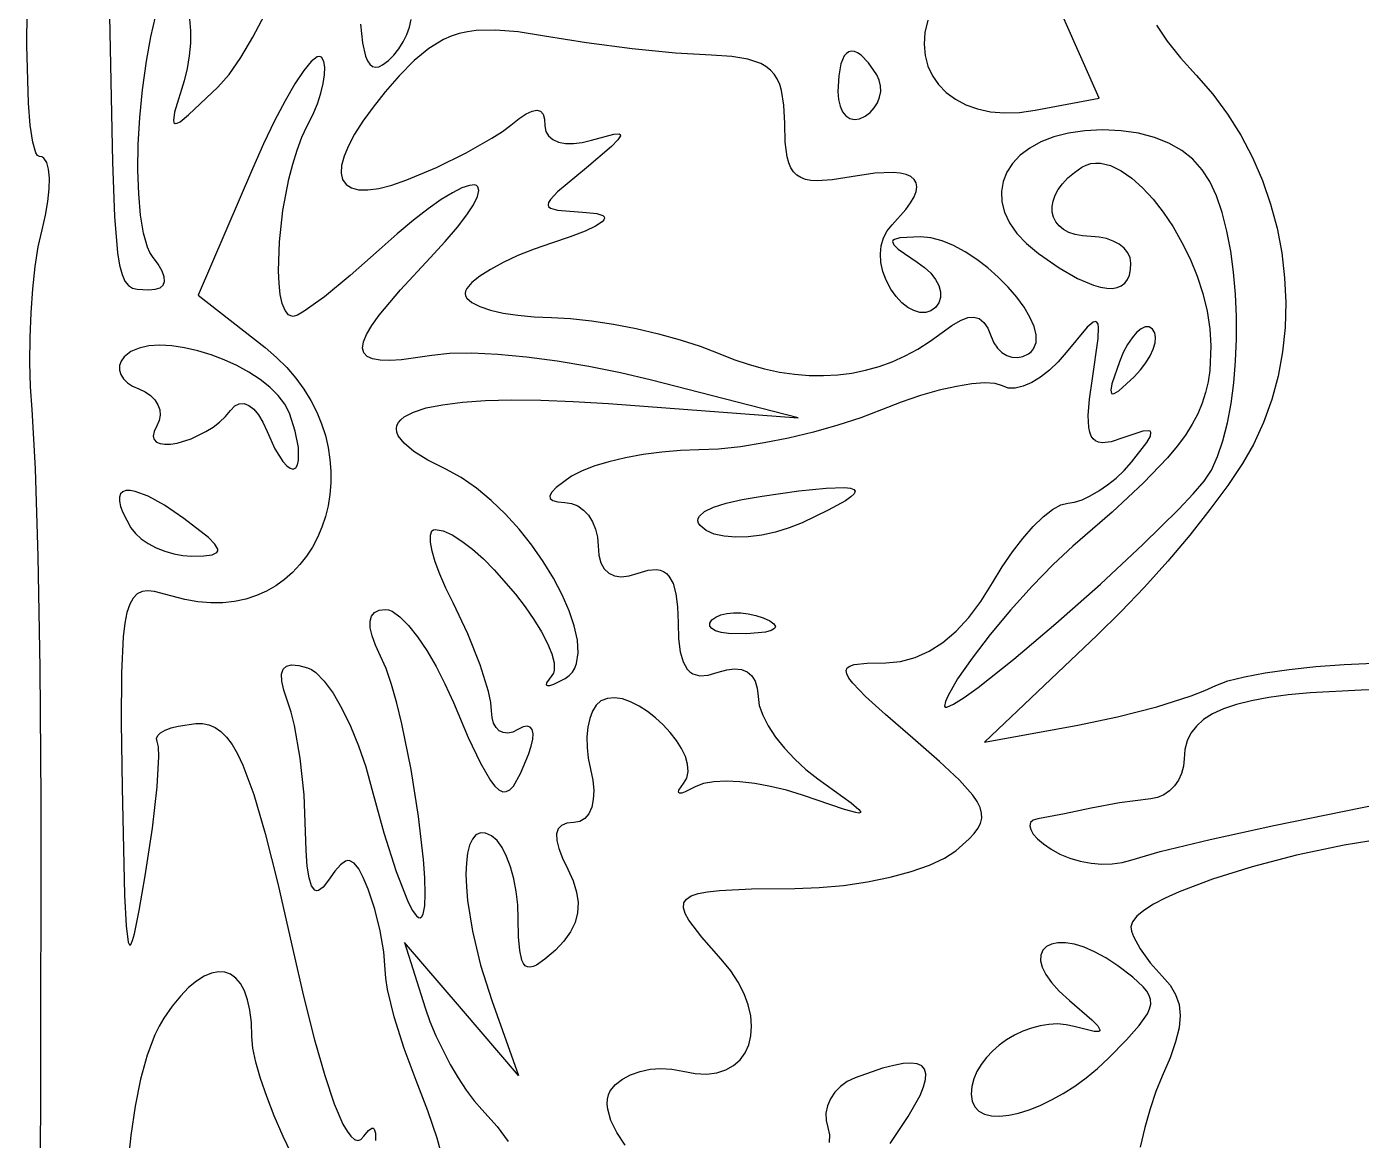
# Model space of a CAD drawing. Header units: millimetres. Extents: x 0.03 to 7.19, y 1.13 to 4.15.
# Drawn here: x 4.585 to 5.141, y 2.261 to 2.725 of the extents above; entities that cross this region are included whole.
import ezdxf

# ---------------------------------------------------------------- set-up
doc = ezdxf.new("R2010")
doc.units = ezdxf.units.MM

msp = doc.modelspace()

# ---------------------------------------------------------------- linework, layer by layer
at = {"flags": 128}
for points in [[(4.589464, 2.135974), (4.590631, 2.275698), (4.590714, 2.403174), (4.590298, 2.457972), (4.58955, 2.50449), (4.58845, 2.54099), (4.586976, 2.565733), (4.586328, 2.575284), (4.586047, 2.585401), (4.586117, 2.595774), (4.58652, 2.606097), (4.587239, 2.616062), (4.588256, 2.625362), (4.589554, 2.633688), (4.591115, 2.640733), (4.592576, 2.646871), (4.593576, 2.652597), (4.594119, 2.657786), (4.594209, 2.662313), (4.59385, 2.666051), (4.593045, 2.668877), (4.591799, 2.670665), (4.591011, 2.67113), (4.590115, 2.671288), (4.58928, 2.671685), (4.588518, 2.672847), (4.58721, 2.677304), (4.586183, 2.684332), (4.58543, 2.693601), (4.584711, 2.717552), (4.584988, 2.74653)], [(4.960575, 2.728197), (4.959402, 2.723072), (4.959049, 2.718143), (4.959481, 2.713454), (4.960659, 2.709052), (4.962547, 2.70498), (4.965108, 2.701283), (4.968306, 2.698006), (4.972102, 2.695195), (4.976461, 2.692892), (4.981344, 2.691145), (4.986716, 2.689996), (4.99254, 2.689492), (4.998778, 2.689676), (5.005393, 2.690594), (5.032004, 2.695677), (5.009629, 2.746233)], [(4.61899, 2.74351), (4.620447, 2.668977), (4.621343, 2.646239), (4.62262, 2.631116), (4.623465, 2.625926), (4.624481, 2.622057), (4.625692, 2.619316), (4.627125, 2.617508), (4.628804, 2.61644), (4.630755, 2.615918), (4.635574, 2.615733), (4.638346, 2.615947), (4.640381, 2.61659), (4.641681, 2.617666), (4.642244, 2.619177), (4.642071, 2.621125), (4.641163, 2.623514), (4.639521, 2.626345), (4.637143, 2.629622)], [(4.637143, 2.629622), (4.63606, 2.631333), (4.635078, 2.633554), (4.633425, 2.639388), (4.6322, 2.646852), (4.631419, 2.655672), (4.631098, 2.665576), (4.631254, 2.676291), (4.631903, 2.687546), (4.63306, 2.699066), (4.634719, 2.711084), (4.636521, 2.721292), (4.638442, 2.729619)], [(4.652595, 2.728761), (4.653008, 2.723785), (4.652994, 2.718557), (4.652549, 2.713233), (4.651665, 2.707967), (4.650337, 2.702913), (4.646428, 2.689746), (4.645942, 2.686361), (4.646135, 2.685454), (4.646645, 2.685068), (4.647492, 2.685197), (4.648695, 2.685838), (4.65225, 2.688642), (4.664504, 2.700233), (4.669159, 2.70554), (4.674065, 2.712574), (4.679077, 2.72103), (4.684046, 2.730608)], [(4.723983, 2.726573), (4.724742, 2.718705), (4.726025, 2.713118), (4.726866, 2.711162), (4.72784, 2.709757), (4.72895, 2.708894), (4.730196, 2.708568), (4.73158, 2.708771), (4.733101, 2.709497), (4.735557, 2.71131), (4.737847, 2.713574), (4.739923, 2.716198), (4.741733, 2.719092), (4.743229, 2.722165), (4.744359, 2.725327), (4.745074, 2.728486)], [(4.966574, 2.597885), (4.970652, 2.600859), (4.974185, 2.602932), (4.977226, 2.6041), (4.979831, 2.604359), (4.982052, 2.603705), (4.983945, 2.602133), (4.985563, 2.599639), (4.986962, 2.596219), (4.988128, 2.593551), (4.989645, 2.591328), (4.99145, 2.58958), (4.993478, 2.588335), (4.995666, 2.587624), (4.997949, 2.587475), (5.000263, 2.587918), (5.002546, 2.588983), (5.003768, 2.589919), (5.0047, 2.591023), (5.005742, 2.593684), (5.005769, 2.596862), (5.004877, 2.600452), (5.003161, 2.604351), (5.000719, 2.608453), (4.997646, 2.612656), (4.994039, 2.616854), (4.989993, 2.620944), (4.985606, 2.624821), (4.980973, 2.628382), (4.97619, 2.631522), (4.971355, 2.634136), (4.966562, 2.636122), (4.961908, 2.637374), (4.95749, 2.637788), (4.948863, 2.637331), (4.946643, 2.636738), (4.946052, 2.636319), (4.945806, 2.635807), (4.946343, 2.634467), (4.948244, 2.632646), (4.956101, 2.627274), (4.959212, 2.625024), (4.961773, 2.622584), (4.963753, 2.620033), (4.96512, 2.617448), (4.965844, 2.614908), (4.965892, 2.612489), (4.965234, 2.610271), (4.963837, 2.60833), (4.961902, 2.606927), (4.9597, 2.606262), (4.957307, 2.6063), (4.954801, 2.607012), (4.952257, 2.608365), (4.949753, 2.610328), (4.947366, 2.612868), (4.945171, 2.615955), (4.943186, 2.619674), (4.941794, 2.623406), (4.940992, 2.627095), (4.940778, 2.630682), (4.941153, 2.63411), (4.942112, 2.63732), (4.943656, 2.640255), (4.945782, 2.642858), (4.951449, 2.649161), (4.953428, 2.651927), (4.95484, 2.654431), (4.95569, 2.656669), (4.955979, 2.65864), (4.95571, 2.660339), (4.954886, 2.661764), (4.95351, 2.662911), (4.951585, 2.663777), (4.949114, 2.664359), (4.946098, 2.664655), (4.938448, 2.66437), (4.928657, 2.662899), (4.920692, 2.661599), (4.914367, 2.661179), (4.911764, 2.661343), (4.909504, 2.661781), (4.907565, 2.662509), (4.905924, 2.663545), (4.90456, 2.664908), (4.90345, 2.666614), (4.902572, 2.668682), (4.901903, 2.67113), (4.901105, 2.677233), (4.900879, 2.685066), (4.900585, 2.692668), (4.899597, 2.698821), (4.898794, 2.7014), (4.897759, 2.703672), (4.896472, 2.705654), (4.894914, 2.707366), (4.893065, 2.708826), (4.890905, 2.710051), (4.885574, 2.711873), (4.878766, 2.712977), (4.870324, 2.71351), (4.855372, 2.714443), (4.837249, 2.716273), (4.818243, 2.718735), (4.800643, 2.721566), (4.789724, 2.723277), (4.780346, 2.724067), (4.772217, 2.723856), (4.76853, 2.72335), (4.765046, 2.722564), (4.761729, 2.721489), (4.758542, 2.720113), (4.752413, 2.716423), (4.746368, 2.711416), (4.740115, 2.70501), (4.734233, 2.698263), (4.72917, 2.691944), (4.724924, 2.686076), (4.721492, 2.680682), (4.718874, 2.675787), (4.717068, 2.671413), (4.716071, 2.667584), (4.715883, 2.664323), (4.7165, 2.661654), (4.717923, 2.6596), (4.720148, 2.658185), (4.723174, 2.657432), (4.726999, 2.657365), (4.731622, 2.658007), (4.737041, 2.659381), (4.743254, 2.66151), (4.755684, 2.666739), (4.768002, 2.672799), (4.778787, 2.678936), (4.78316, 2.681799), (4.786615, 2.684399), (4.790135, 2.687148), (4.793115, 2.689102), (4.795578, 2.69026), (4.797544, 2.690623), (4.799036, 2.69019), (4.800074, 2.68896), (4.800682, 2.686933), (4.800879, 2.684108), (4.801276, 2.681797), (4.802413, 2.679883), (4.804212, 2.678389), (4.806591, 2.67734), (4.809472, 2.676762), (4.812774, 2.676678), (4.816418, 2.677114), (4.820324, 2.678094), (4.829583, 2.680618), (4.831801, 2.680722), (4.8323, 2.680451), (4.832391, 2.679953), (4.83134, 2.678236), (4.828634, 2.675494), (4.818199, 2.666635), (4.806183, 2.656535), (4.803179, 2.653371), (4.802428, 2.652168), (4.802178, 2.651182), (4.802428, 2.650387), (4.803179, 2.649756), (4.806183, 2.64888), (4.818199, 2.647927), (4.822476, 2.647477), (4.824983, 2.646676), (4.825578, 2.646148), (4.825735, 2.645537), (4.825457, 2.644845), (4.824745, 2.644073), (4.822029, 2.642296), (4.817599, 2.64022), (4.81147, 2.637857), (4.803657, 2.635219), (4.796403, 2.632697), (4.789636, 2.629969), (4.783503, 2.627123), (4.778153, 2.624243), (4.773735, 2.621417), (4.770395, 2.61873), (4.768283, 2.61627), (4.767733, 2.615151), (4.767546, 2.614122), (4.767733, 2.613152), (4.768283, 2.612204), (4.770395, 2.610395), (4.773735, 2.608736), (4.778153, 2.607267), (4.783503, 2.606031), (4.789636, 2.605067), (4.796403, 2.604417), (4.803657, 2.604122), (4.811591, 2.603728), (4.820308, 2.602796), (4.829524, 2.601387), (4.838952, 2.599561), (4.848309, 2.597379), (4.857309, 2.594901), (4.865668, 2.592188), (4.873101, 2.589302), (4.879622, 2.5867), (4.886073, 2.584518), (4.892449, 2.582756), (4.898745, 2.581413), (4.904959, 2.580489), (4.911085, 2.579984), (4.917119, 2.579898), (4.923056, 2.580229), (4.928893, 2.580978), (4.934625, 2.582145), (4.940248, 2.583728), (4.945758, 2.585728), (4.951149, 2.588144), (4.956419, 2.590976), (4.961561, 2.594223), (4.966574, 2.597885)], [(5.055957, 2.726122), (5.060449, 2.71946), (5.065975, 2.712469), (5.072546, 2.705191), (5.079426, 2.697371), (5.085634, 2.689012), (5.09116, 2.680177), (5.095993, 2.67093), (5.100123, 2.661336), (5.103542, 2.651458), (5.106239, 2.64136), (5.108204, 2.631106), (5.109427, 2.62076), (5.109899, 2.610386), (5.109609, 2.600048), (5.108548, 2.58981), (5.106705, 2.579736), (5.104072, 2.569889), (5.100638, 2.560335), (5.096393, 2.551135), (5.091806, 2.543219), (5.085671, 2.534073), (5.078254, 2.524024), (5.069822, 2.513398), (5.060642, 2.502521), (5.050981, 2.491719), (5.041105, 2.48132), (5.031282, 2.471649), (4.984212, 2.427052), (5.023101, 2.434066), (5.039677, 2.437544), (5.056061, 2.441825), (5.070365, 2.446369), (5.076146, 2.448571), (5.080699, 2.450635), (5.085669, 2.452553), (5.092649, 2.454341), (5.101318, 2.455962), (5.111355, 2.457375), (5.12244, 2.458542), (5.134253, 2.459424), (5.146474, 2.459982)], [(4.758279, 2.253122), (4.755883, 2.261903), (4.752033, 2.273241), (4.747115, 2.285899), (4.742105, 2.299232), (4.738002, 2.312408), (4.73523, 2.323909), (4.734476, 2.328558), (4.734212, 2.332219), (4.733652, 2.339514), (4.732126, 2.348271), (4.729865, 2.357387), (4.727101, 2.36576), (4.725073, 2.370638), (4.723187, 2.37422), (4.721369, 2.376523), (4.719541, 2.377564), (4.718599, 2.377617), (4.717627, 2.37736), (4.715553, 2.375926), (4.713241, 2.373281), (4.710615, 2.369441), (4.708406, 2.366509), (4.706487, 2.365142), (4.705636, 2.365045), (4.704858, 2.36534), (4.703518, 2.367102), (4.702467, 2.370431), (4.701705, 2.375326), (4.701231, 2.381787), (4.701046, 2.389816), (4.700399, 2.404993), (4.69877, 2.420292), (4.696403, 2.433929), (4.69502, 2.439568), (4.693546, 2.444122), (4.691978, 2.448713), (4.691135, 2.452457), (4.691027, 2.455371), (4.691666, 2.457472), (4.69306, 2.458778), (4.69522, 2.459305), (4.698156, 2.459071), (4.701879, 2.458094), (4.703532, 2.457335), (4.705253, 2.456134), (4.708842, 2.452509), (4.712536, 2.447426), (4.716225, 2.441092), (4.719798, 2.433716), (4.723147, 2.425506), (4.726159, 2.416669), (4.728726, 2.407413), (4.733654, 2.389148), (4.738785, 2.373092), (4.743515, 2.360982), (4.745541, 2.356948), (4.74724, 2.354552), (4.748139, 2.353889), (4.748904, 2.353812), (4.749541, 2.354287), (4.750055, 2.355283), (4.750728, 2.358707), (4.75096, 2.363824), (4.750786, 2.370375), (4.750242, 2.378101), (4.748186, 2.39604), (4.745079, 2.415568), (4.741207, 2.434613), (4.739073, 2.443305), (4.736855, 2.451099), (4.734589, 2.457736), (4.73231, 2.462955), (4.730197, 2.467443), (4.728764, 2.47136), (4.72801, 2.474698), (4.727933, 2.477448), (4.728533, 2.479601), (4.729808, 2.48115), (4.731757, 2.482086), (4.734379, 2.482399), (4.735693, 2.482198), (4.737136, 2.481606), (4.740349, 2.479331), (4.743902, 2.475734), (4.747679, 2.470976), (4.751564, 2.465215), (4.75544, 2.45861), (4.75919, 2.451322), (4.762699, 2.44351), (4.768901, 2.429028), (4.773969, 2.41824), (4.778143, 2.410983), (4.77997, 2.408626), (4.781664, 2.40709), (4.783254, 2.406354), (4.78477, 2.406397), (4.786243, 2.407198), (4.787702, 2.408737), (4.7907, 2.413946), (4.794004, 2.421858), (4.795163, 2.425306), (4.795807, 2.428211), (4.795949, 2.430538), (4.795603, 2.432253), (4.794784, 2.433323), (4.793506, 2.433713), (4.791783, 2.433389), (4.789629, 2.432316), (4.787421, 2.431249), (4.785359, 2.430828), (4.783488, 2.431021), (4.781853, 2.431797), (4.7805, 2.433123), (4.779475, 2.434966), (4.778822, 2.437296), (4.778587, 2.44008), (4.778247, 2.443625), (4.7773, 2.448138), (4.773851, 2.459326), (4.768767, 2.472166), (4.762574, 2.485177), (4.759546, 2.491315), (4.757057, 2.497041), (4.755138, 2.50223), (4.753818, 2.506757), (4.75313, 2.510496), (4.753103, 2.513322), (4.753768, 2.515109), (4.75437, 2.515574), (4.755157, 2.515733), (4.758419, 2.515151), (4.762162, 2.513497), (4.766278, 2.510908), (4.770656, 2.507523), (4.775188, 2.503477), (4.779762, 2.49891), (4.788601, 2.48876), (4.792647, 2.483453), (4.796298, 2.478173), (4.799443, 2.473059), (4.801973, 2.468248), (4.803779, 2.463878), (4.804751, 2.460087), (4.804779, 2.457011), (4.804405, 2.455784), (4.803754, 2.454788), (4.801588, 2.451821), (4.801456, 2.450993), (4.801926, 2.450609), (4.802977, 2.450674), (4.804584, 2.451192), (4.809379, 2.453608), (4.810999, 2.454772), (4.812315, 2.45621), (4.813338, 2.457904), (4.814077, 2.459837), (4.814743, 2.46435), (4.814392, 2.469612), (4.813103, 2.475484), (4.810955, 2.481828), (4.808026, 2.488506), (4.804396, 2.49538), (4.800144, 2.502313), (4.795347, 2.509165), (4.790086, 2.5158), (4.784438, 2.522078), (4.778482, 2.527863), (4.772298, 2.533015), (4.765965, 2.537397), (4.75956, 2.540872), (4.752005, 2.544689), (4.746201, 2.548297), (4.742109, 2.551681), (4.739692, 2.554825), (4.7391, 2.556302), (4.738911, 2.557713), (4.739123, 2.559057), (4.739729, 2.560331), (4.740725, 2.561534), (4.742106, 2.562664), (4.746006, 2.564694), (4.751389, 2.566409), (4.758218, 2.56779), (4.766455, 2.568825), (4.776062, 2.569497), (4.786999, 2.56979), (4.799231, 2.56969), (4.812717, 2.56918), (4.827421, 2.568247), (4.906435, 2.562302), (4.845324, 2.578038), (4.832424, 2.581088), (4.819184, 2.583719), (4.80598, 2.58589), (4.793188, 2.587557), (4.781184, 2.58868), (4.770343, 2.589216), (4.761042, 2.589122), (4.753657, 2.588358), (4.741094, 2.586549), (4.736153, 2.586226), (4.732103, 2.586323), (4.728945, 2.586864), (4.726679, 2.587873), (4.725303, 2.589375), (4.724818, 2.591392), (4.725224, 2.59395), (4.726519, 2.597073), (4.728703, 2.600784), (4.731776, 2.605108), (4.740587, 2.615689), (4.752949, 2.62901), (4.759261, 2.635831), (4.764347, 2.641804), (4.768252, 2.646921), (4.77102, 2.651177), (4.772696, 2.654563), (4.773325, 2.657072), (4.77295, 2.658699), (4.772401, 2.659178), (4.771617, 2.659434), (4.76937, 2.659272), (4.766254, 2.658204), (4.762312, 2.656225), (4.757591, 2.653327), (4.752134, 2.649502), (4.745986, 2.644744), (4.739192, 2.639046), (4.731796, 2.632399), (4.719691, 2.621614), (4.70887, 2.612781), (4.700516, 2.606813), (4.697633, 2.605188), (4.69581, 2.604622), (4.694852, 2.604784), (4.69398, 2.605259), (4.692491, 2.607084), (4.691331, 2.609967), (4.690491, 2.613775), (4.689961, 2.618379), (4.689731, 2.623647), (4.690133, 2.635653), (4.691616, 2.648746), (4.694103, 2.661879), (4.695697, 2.668134), (4.697513, 2.674006), (4.69954, 2.679365), (4.701768, 2.68408), (4.704056, 2.688715), (4.705947, 2.693283), (4.707417, 2.697666), (4.708442, 2.701747), (4.708998, 2.705408), (4.709061, 2.708533), (4.708608, 2.711004), (4.707615, 2.712705), (4.706868, 2.713059), (4.705912, 2.712868), (4.703431, 2.710941), (4.700293, 2.707116), (4.696613, 2.701583), (4.692512, 2.694534), (4.688105, 2.686158), (4.683513, 2.676647), (4.678851, 2.666191), (4.656268, 2.613497), (4.684129, 2.591594), (4.688898, 2.587538), (4.693184, 2.58328), (4.696995, 2.578844), (4.700342, 2.574257), (4.703234, 2.569543), (4.705681, 2.564729), (4.707693, 2.559839), (4.70928, 2.5549), (4.71045, 2.549937), (4.711214, 2.544976), (4.711582, 2.540043), (4.711563, 2.535162), (4.711167, 2.53036), (4.710404, 2.525662), (4.709282, 2.521094), (4.707813, 2.516681), (4.706006, 2.512448), (4.70387, 2.508423), (4.701415, 2.504629), (4.69865, 2.501094), (4.695587, 2.497841), (4.692233, 2.494897), (4.6886, 2.492288), (4.684696, 2.490039), (4.680531, 2.488176), (4.676115, 2.486723), (4.671458, 2.485708), (4.666569, 2.485155), (4.661459, 2.48509), (4.656136, 2.485539), (4.650611, 2.486527), (4.644893, 2.48808), (4.638089, 2.489856), (4.635301, 2.490105), (4.632891, 2.4898), (4.630833, 2.488845), (4.629103, 2.487146), (4.627677, 2.484606), (4.62653, 2.48113), (4.625639, 2.476623), (4.624978, 2.470987), (4.62425, 2.455953), (4.624153, 2.435262), (4.62449, 2.408149), (4.625484, 2.363183), (4.62614, 2.350385), (4.627009, 2.343646), (4.627548, 2.342455), (4.627848, 2.342387), (4.628169, 2.342666), (4.628883, 2.344242), (4.629699, 2.347145), (4.631678, 2.356786), (4.634185, 2.371288), (4.637153, 2.391177), (4.639074, 2.40837), (4.639786, 2.421028), (4.639639, 2.425083), (4.639129, 2.427316), (4.638847, 2.428558), (4.639351, 2.429773), (4.640577, 2.430931), (4.642457, 2.432002), (4.644927, 2.432955), (4.64792, 2.433759), (4.655212, 2.434802), (4.658062, 2.434789), (4.660751, 2.43427), (4.663305, 2.433189), (4.665748, 2.431488), (4.668104, 2.429113), (4.670398, 2.426007), (4.672653, 2.422113), (4.674895, 2.417375), (4.679434, 2.405143), (4.684211, 2.388861), (4.689419, 2.368078), (4.695254, 2.342344), (4.700123, 2.321059), (4.704715, 2.302905), (4.70901, 2.287934), (4.71299, 2.276198), (4.716634, 2.267748), (4.718324, 2.264772), (4.719922, 2.262637), (4.721426, 2.261349), (4.722834, 2.260915), (4.724144, 2.261342), (4.725351, 2.262635), (4.727244, 2.265061), (4.728678, 2.266057), (4.729221, 2.266034), (4.729648, 2.265671), (4.73015, 2.263948), (4.730178, 2.260936)], [(4.939282, 2.705385), (4.935855, 2.710312), (4.93274, 2.713544), (4.931313, 2.71453), (4.929981, 2.7151), (4.92875, 2.715255), (4.927624, 2.714998), (4.92661, 2.714332), (4.925712, 2.71326), (4.924292, 2.709903), (4.923406, 2.704948), (4.923101, 2.698413), (4.923331, 2.695076), (4.923991, 2.692238), (4.925033, 2.689942), (4.926414, 2.688229), (4.928086, 2.687143), (4.930004, 2.686726), (4.932121, 2.687019), (4.934393, 2.688066), (4.93653, 2.689677), (4.938272, 2.691589), (4.939598, 2.693729), (4.940488, 2.696028), (4.940922, 2.698414), (4.940879, 2.700816), (4.940339, 2.703164), (4.939282, 2.705385)], [(5.075879, 2.535955), (5.078852, 2.540498), (5.081461, 2.546146), (5.083703, 2.552755), (5.085576, 2.560183), (5.087078, 2.568284), (5.088204, 2.576918), (5.088953, 2.585938), (5.089322, 2.595203), (5.089308, 2.604569), (5.088908, 2.613892), (5.088119, 2.623029), (5.08694, 2.631836), (5.085366, 2.64017), (5.083396, 2.647887), (5.081026, 2.654845), (5.078254, 2.660899), (5.07508, 2.665819), (5.07115, 2.67013), (5.066496, 2.673818), (5.06115, 2.676868), (5.055142, 2.679266), (5.048504, 2.680997), (5.041267, 2.682046), (5.033462, 2.682399), (5.026072, 2.682059), (5.01931, 2.681075), (5.013206, 2.679503), (5.007787, 2.677398), (5.003084, 2.674815), (4.999124, 2.671811), (4.995937, 2.668441), (4.993551, 2.66476), (4.991995, 2.660824), (4.991297, 2.656689), (4.991487, 2.652409), (4.992593, 2.64804), (4.994644, 2.643638), (4.997669, 2.639258), (5.001696, 2.634957), (5.006754, 2.630788), (5.015418, 2.624865), (5.023076, 2.620484), (5.029682, 2.617651), (5.032576, 2.616815), (5.03519, 2.616368), (5.037518, 2.61631), (5.039554, 2.616642), (5.041293, 2.617363), (5.042729, 2.618476), (5.043855, 2.619979), (5.044667, 2.621875), (5.045159, 2.624163), (5.045324, 2.626844), (5.044983, 2.629076), (5.044008, 2.631158), (5.042467, 2.633045), (5.040428, 2.634691), (5.037959, 2.636051), (5.035128, 2.637078), (5.032005, 2.637728), (5.028657, 2.637955), (5.025154, 2.638155), (5.022067, 2.638732), (5.019398, 2.639652), (5.017153, 2.640879), (5.015336, 2.642378), (5.013952, 2.644115), (5.013004, 2.646053), (5.012499, 2.64816), (5.01244, 2.650399), (5.012831, 2.652735), (5.013677, 2.655134), (5.014983, 2.65756), (5.016753, 2.65998), (5.018992, 2.662357), (5.021704, 2.664656), (5.024893, 2.666844), (5.026699, 2.667758), (5.028591, 2.668333), (5.030559, 2.668582), (5.032594, 2.668518), (5.036828, 2.6675), (5.041215, 2.665386), (5.045683, 2.662278), (5.050156, 2.65828), (5.054559, 2.653497), (5.058817, 2.648033), (5.062854, 2.641991), (5.066597, 2.635477), (5.069969, 2.628593), (5.072897, 2.621443), (5.075304, 2.614133), (5.077117, 2.606765), (5.078259, 2.599444), (5.078657, 2.592274), (5.078166, 2.582074), (5.077487, 2.577362), (5.076461, 2.572823), (5.075043, 2.568394), (5.073191, 2.564012), (5.07086, 2.559612), (5.068006, 2.555132), (5.064586, 2.550508), (5.060556, 2.545675), (5.050491, 2.535134), (5.037461, 2.522998), (5.021115, 2.50876), (5.012908, 2.501189), (5.004067, 2.492074), (4.995126, 2.482078), (4.986617, 2.471865), (4.979072, 2.462096), (4.973023, 2.453436), (4.969004, 2.446548), (4.967921, 2.443975), (4.967546, 2.442094), (4.967798, 2.441601), (4.968538, 2.441576), (4.971361, 2.44283), (4.975789, 2.445657), (4.981594, 2.449861), (4.996425, 2.461611), (5.014035, 2.476503), (5.032605, 2.492961), (5.050315, 2.509406), (5.065346, 2.524263), (5.071289, 2.530603), (5.075879, 2.535955)], [(4.834305, 2.258885), (4.83088, 2.264222), (4.828421, 2.269275), (4.827057, 2.273926), (4.826826, 2.276063), (4.826916, 2.278054), (4.827346, 2.279884), (4.828129, 2.281538), (4.830296, 2.284217), (4.833172, 2.286493), (4.836633, 2.288332), (4.840554, 2.2897), (4.844813, 2.290563), (4.849283, 2.290888), (4.853842, 2.290641), (4.858365, 2.289788), (4.863579, 2.288782), (4.868326, 2.288574), (4.872586, 2.289105), (4.876339, 2.290316), (4.879565, 2.292149), (4.882243, 2.294544), (4.884353, 2.297442), (4.885876, 2.300785), (4.886789, 2.304513), (4.887075, 2.308569), (4.886711, 2.312892), (4.885678, 2.317425), (4.883955, 2.322108), (4.881523, 2.326882), (4.878361, 2.331689), (4.874449, 2.336469), (4.86628, 2.345733), (4.860919, 2.352807), (4.859388, 2.355616), (4.858675, 2.35799), (4.858819, 2.359965), (4.859858, 2.36158), (4.861832, 2.362871), (4.864778, 2.363876), (4.868737, 2.364632), (4.873745, 2.365176), (4.887069, 2.365779), (4.90506, 2.365983), (4.915197, 2.36635), (4.925392, 2.367305), (4.93537, 2.368784), (4.944855, 2.37072), (4.95357, 2.373051), (4.961239, 2.375711), (4.967587, 2.378636), (4.972337, 2.38176), (4.977875, 2.38669), (4.979938, 2.388919), (4.981505, 2.391058), (4.982555, 2.393161), (4.983068, 2.39528), (4.983025, 2.397465), (4.982405, 2.399769), (4.981189, 2.402244), (4.979356, 2.404941), (4.973761, 2.411212), (4.965461, 2.418994), (4.954296, 2.428705), (4.942917, 2.438529), (4.934603, 2.446065), (4.929246, 2.451617), (4.927644, 2.453742), (4.92674, 2.455484), (4.926522, 2.456881), (4.926976, 2.45797), (4.928089, 2.458789), (4.929847, 2.459375), (4.935244, 2.460001), (4.94306, 2.460149), (4.949254, 2.460691), (4.955305, 2.462294), (4.961192, 2.464947), (4.966896, 2.468634), (4.972399, 2.473341), (4.977681, 2.479054), (4.982722, 2.485758), (4.987504, 2.493441), (4.99156, 2.500123), (4.995839, 2.50636), (5.000213, 2.512015), (5.004551, 2.516951), (5.008724, 2.521032), (5.012604, 2.524121), (5.01606, 2.52608), (5.018962, 2.526774), (5.021765, 2.527134), (5.024934, 2.528137), (5.02836, 2.529714), (5.031935, 2.531793), (5.035548, 2.534308), (5.039091, 2.537186), (5.042456, 2.540361), (5.045532, 2.54376), (5.051967, 2.552087), (5.053402, 2.554654), (5.053619, 2.556236), (5.053264, 2.556676), (5.052598, 2.556892), (5.050317, 2.556682), (5.041893, 2.553899), (5.037101, 2.552355), (5.03335, 2.551897), (5.031846, 2.552113), (5.03058, 2.552645), (5.029543, 2.553508), (5.028728, 2.554717), (5.028128, 2.556287), (5.027734, 2.558234), (5.027536, 2.563315), (5.028072, 2.570081), (5.029282, 2.578649), (5.031642, 2.595385), (5.031801, 2.600003), (5.031581, 2.601419), (5.031145, 2.602255), (5.030479, 2.602526), (5.029572, 2.602242), (5.026983, 2.600065), (5.018351, 2.589622), (5.014918, 2.585627), (5.011294, 2.582159), (5.00759, 2.579277), (5.003914, 2.577036), (5.000376, 2.575496), (4.997086, 2.574713), (4.994152, 2.574745), (4.991685, 2.575649), (4.988729, 2.576639), (4.984405, 2.576907), (4.97892, 2.576494), (4.97248, 2.575441), (4.965291, 2.573789), (4.95756, 2.571579), (4.949493, 2.568852), (4.941296, 2.565649), (4.932576, 2.562313), (4.923002, 2.559194), (4.912885, 2.556361), (4.902539, 2.553884), (4.892276, 2.55183), (4.882409, 2.550268), (4.873251, 2.549269), (4.865115, 2.548899), (4.85745, 2.548644), (4.849643, 2.54798), (4.84191, 2.546954), (4.834469, 2.545609), (4.82754, 2.543992), (4.821338, 2.542147), (4.816082, 2.54012), (4.81199, 2.537955), (4.805566, 2.533231), (4.803786, 2.531366), (4.802961, 2.529832), (4.803091, 2.528629), (4.804176, 2.527758), (4.806216, 2.527218), (4.809212, 2.52701), (4.812002, 2.526611), (4.814605, 2.525533), (4.816964, 2.523853), (4.819021, 2.521642), (4.820721, 2.518976), (4.822005, 2.515928), (4.822818, 2.512573), (4.823101, 2.508983), (4.823385, 2.505079), (4.824221, 2.501854), (4.825592, 2.499323), (4.827476, 2.497498), (4.829856, 2.496393), (4.832711, 2.49602), (4.836021, 2.496393), (4.839768, 2.497524), (4.843929, 2.498759), (4.847435, 2.49898), (4.848951, 2.498699), (4.850315, 2.498149), (4.85153, 2.497326), (4.852601, 2.496226), (4.854325, 2.493172), (4.855518, 2.48895), (4.856211, 2.48352), (4.856435, 2.476844), (4.856658, 2.470163), (4.857349, 2.464732), (4.85854, 2.460509), (4.860263, 2.457457), (4.861333, 2.456357), (4.862548, 2.455535), (4.865429, 2.454705), (4.868936, 2.454928), (4.873101, 2.456163), (4.876744, 2.457263), (4.880006, 2.45765), (4.882855, 2.457341), (4.885258, 2.456358), (4.887183, 2.454718), (4.888597, 2.452441), (4.88947, 2.449546), (4.889768, 2.446052), (4.890278, 2.442375), (4.891741, 2.43824), (4.894053, 2.433789), (4.897112, 2.429161), (4.900815, 2.4245), (4.905061, 2.419945), (4.909746, 2.415637), (4.914768, 2.411719), (4.928561, 2.401688), (4.931786, 2.398948), (4.932449, 2.398113), (4.932466, 2.397622), (4.931828, 2.397464), (4.930527, 2.397631), (4.925897, 2.398898), (4.908268, 2.404899), (4.901683, 2.406955), (4.895027, 2.40858), (4.888483, 2.40976), (4.882233, 2.410481), (4.87646, 2.410727), (4.871346, 2.410483), (4.867073, 2.409736), (4.863824, 2.408469), (4.859409, 2.406277), (4.857931, 2.40582), (4.856966, 2.405781), (4.856537, 2.406157), (4.856663, 2.406941), (4.858671, 2.409719), (4.860107, 2.412055), (4.860657, 2.414775), (4.860408, 2.417791), (4.859447, 2.421017), (4.857862, 2.424365), (4.85574, 2.427747), (4.853168, 2.431076), (4.850235, 2.434264), (4.847027, 2.437224), (4.843632, 2.439868), (4.840137, 2.442109), (4.83663, 2.443859), (4.833198, 2.445032), (4.829928, 2.445538), (4.826909, 2.445292), (4.824226, 2.444205), (4.822306, 2.442493), (4.820742, 2.44002), (4.819555, 2.436901), (4.818761, 2.433253), (4.818379, 2.429195), (4.818426, 2.424842), (4.81892, 2.420311), (4.819879, 2.415719), (4.820832, 2.411116), (4.821217, 2.406887), (4.821057, 2.403107), (4.820376, 2.399849), (4.819195, 2.397186), (4.817539, 2.395193), (4.815431, 2.393943), (4.812893, 2.39351), (4.809994, 2.393218), (4.807839, 2.392334), (4.806424, 2.390848), (4.805749, 2.388752), (4.805811, 2.386035), (4.80661, 2.382688), (4.808142, 2.378702), (4.810407, 2.374066), (4.81267, 2.369165), (4.814111, 2.364515), (4.814727, 2.360087), (4.814511, 2.355854), (4.813459, 2.351786), (4.811567, 2.347855), (4.808829, 2.344032), (4.80524, 2.340288), (4.800867, 2.33648), (4.797373, 2.334077), (4.795928, 2.333427), (4.794668, 2.333157), (4.793583, 2.333277), (4.79266, 2.333797), (4.791889, 2.334727), (4.791258, 2.336076), (4.790369, 2.340071), (4.789903, 2.345862), (4.789768, 2.353524), (4.789541, 2.359199), (4.788891, 2.364765), (4.787864, 2.370081), (4.786504, 2.375005), (4.784858, 2.379396), (4.782971, 2.383112), (4.780889, 2.386012), (4.778657, 2.387955), (4.77614, 2.389082), (4.77396, 2.389189), (4.772115, 2.388339), (4.770607, 2.386596), (4.769435, 2.384024), (4.768599, 2.380686), (4.768099, 2.376646), (4.767935, 2.371969), (4.768107, 2.366717), (4.768614, 2.360955), (4.770637, 2.348154), (4.774004, 2.334077), (4.778712, 2.319233), (4.789879, 2.287955), (4.766115, 2.315733), (4.742365, 2.34351), (4.750865, 2.316247), (4.75288, 2.310462), (4.75536, 2.304466), (4.761327, 2.292533), (4.764619, 2.286945), (4.767986, 2.281842), (4.771332, 2.277398), (4.77456, 2.273788), (4.780997, 2.266761), (4.785562, 2.260472)], [(5.054282, 2.599358), (5.052879, 2.600199), (5.051269, 2.600198), (5.049511, 2.599411), (5.04766, 2.597894), (5.045775, 2.595703), (5.043911, 2.592895), (5.042126, 2.589525), (5.040476, 2.585649), (5.037363, 2.576466), (5.036903, 2.573851), (5.037212, 2.572517), (5.037664, 2.572322), (5.038319, 2.572436), (5.04025, 2.573579), (5.046699, 2.579427), (5.049346, 2.582309), (5.051569, 2.585242), (5.053337, 2.588147), (5.05462, 2.590939), (5.055387, 2.593539), (5.055607, 2.595863), (5.055249, 2.59783), (5.054282, 2.599358)], [(4.694351, 2.564233), (4.692436, 2.567974), (4.68967, 2.571592), (4.686169, 2.575051), (4.682045, 2.578309), (4.677412, 2.58133), (4.672384, 2.584073), (4.667074, 2.586501), (4.661596, 2.588575), (4.656064, 2.590255), (4.65059, 2.591504), (4.64529, 2.592282), (4.640275, 2.592551), (4.635661, 2.592272), (4.631559, 2.591406), (4.628085, 2.589915), (4.625351, 2.58776), (4.624069, 2.585969), (4.623422, 2.584102), (4.623387, 2.582213), (4.623938, 2.580358), (4.625051, 2.578591), (4.626699, 2.576967), (4.628859, 2.575543), (4.631504, 2.574372), (4.634173, 2.573159), (4.63641, 2.571615), (4.638184, 2.569804), (4.639462, 2.567788), (4.640215, 2.565632), (4.64041, 2.563399), (4.640017, 2.561152), (4.639004, 2.558955), (4.637845, 2.556614), (4.637483, 2.554721), (4.637837, 2.553258), (4.638822, 2.552208), (4.640356, 2.551553), (4.642356, 2.551275), (4.644739, 2.551358), (4.647423, 2.551783), (4.653356, 2.553591), (4.659494, 2.556558), (4.662432, 2.558433), (4.665172, 2.560546), (4.667631, 2.562878), (4.669726, 2.565413), (4.671467, 2.567254), (4.673361, 2.568194), (4.675356, 2.568262), (4.677398, 2.56749), (4.679435, 2.565907), (4.681412, 2.563546), (4.683277, 2.560436), (4.684976, 2.556608), (4.688249, 2.549341), (4.691598, 2.544061), (4.693178, 2.54232), (4.694629, 2.541262), (4.695902, 2.540948), (4.696949, 2.541441), (4.697698, 2.542709), (4.698119, 2.544615), (4.69802, 2.549972), (4.696736, 2.556761), (4.694351, 2.564233)], [(4.868171, 2.515344), (4.86562, 2.517397), (4.864947, 2.518406), (4.864673, 2.519401), (4.864793, 2.520381), (4.865306, 2.521344), (4.867499, 2.52321), (4.871229, 2.524987), (4.876474, 2.526662), (4.883212, 2.528221), (4.891421, 2.529649), (4.906767, 2.531819), (4.918234, 2.533035), (4.925869, 2.533267), (4.928264, 2.533003), (4.929719, 2.532483), (4.93024, 2.5317), (4.929833, 2.530652), (4.928503, 2.529334), (4.926257, 2.527743), (4.919039, 2.523725), (4.908226, 2.518566), (4.902706, 2.516358), (4.897003, 2.514639), (4.891282, 2.513422), (4.885709, 2.51272), (4.880447, 2.512549), (4.87566, 2.512919), (4.871513, 2.513847), (4.868171, 2.515344)], [(4.65024, 2.520372), (4.642127, 2.525874), (4.63532, 2.529625), (4.629931, 2.531644), (4.627804, 2.53201), (4.626074, 2.531951), (4.624754, 2.53147), (4.623859, 2.530567), (4.623403, 2.529247), (4.6234, 2.527512), (4.623864, 2.525364), (4.624809, 2.522806), (4.628199, 2.516469), (4.63004, 2.514089), (4.632473, 2.51187), (4.635394, 2.509858), (4.638699, 2.508102), (4.642281, 2.506653), (4.646038, 2.505557), (4.649865, 2.504863), (4.653657, 2.504622), (4.658603, 2.504758), (4.662055, 2.505231), (4.663991, 2.506133), (4.664384, 2.506775), (4.664391, 2.507559), (4.663237, 2.509602), (4.660507, 2.512356), (4.65024, 2.520372)], [(4.870546, 2.477997), (4.872193, 2.479226), (4.874304, 2.480143), (4.876794, 2.480743), (4.879574, 2.481023), (4.882556, 2.480979), (4.885655, 2.480608), (4.888783, 2.479907), (4.891851, 2.478872), (4.894638, 2.477588), (4.89636, 2.476403), (4.897032, 2.475332), (4.896667, 2.474387), (4.895281, 2.473584), (4.892887, 2.472936), (4.885129, 2.472163), (4.877391, 2.47235), (4.874395, 2.472821), (4.872061, 2.473512), (4.870449, 2.474399), (4.869619, 2.475458), (4.869631, 2.476665), (4.870546, 2.477997)], [(5.166949, 2.449066), (5.141328, 2.44871), (5.120046, 2.447588), (5.110943, 2.446713), (5.102819, 2.445616), (5.095637, 2.444285), (5.089362, 2.44271), (5.083958, 2.440881), (5.079391, 2.438788), (5.075623, 2.43642), (5.07262, 2.433767), (5.070347, 2.430818), (5.068767, 2.427563), (5.067845, 2.423992), (5.067546, 2.420094), (5.067262, 2.416958), (5.06645, 2.413982), (5.065165, 2.411236), (5.063466, 2.408786), (5.061408, 2.406704), (5.05905, 2.405057), (5.056447, 2.403914), (5.053657, 2.403344), (5.040584, 2.401677), (5.028657, 2.399469), (5.017546, 2.397102), (5.006435, 2.395038), (5.004543, 2.394442), (5.003436, 2.393459), (5.00309, 2.392141), (5.003483, 2.39054), (5.004593, 2.388708), (5.006396, 2.386696), (5.008869, 2.384558), (5.01199, 2.382344), (5.015678, 2.380297), (5.019777, 2.378639), (5.024148, 2.377387), (5.028657, 2.376561), (5.033165, 2.376177), (5.037537, 2.376256), (5.041635, 2.376814), (5.045324, 2.377872), (5.057494, 2.381437), (5.07831, 2.38646), (5.104855, 2.392272), (5.134212, 2.398205)], [(5.134212, 2.398205), (5.149307, 2.401298)], [(5.154824, 2.387372), (5.134272, 2.383999), (5.114429, 2.379826), (5.095922, 2.375066), (5.079376, 2.369932), (5.065417, 2.364639), (5.059603, 2.362), (5.054671, 2.359401), (5.050699, 2.356869), (5.047765, 2.35443), (5.045947, 2.352112), (5.045324, 2.349941), (5.045589, 2.348159), (5.046351, 2.345983), (5.04915, 2.340786), (5.053292, 2.335025), (5.058351, 2.329372), (5.061623, 2.325616), (5.063961, 2.321735), (5.065363, 2.317582), (5.065831, 2.313016), (5.065363, 2.307891), (5.063961, 2.302065), (5.061623, 2.295393), (5.058351, 2.287733), (5.055734, 2.281333), (5.053292, 2.274103), (5.05108, 2.26629), (5.04915, 2.258142)], [(5.035893, 2.295205), (5.043391, 2.302832), (5.048808, 2.308879), (5.052182, 2.313734), (5.053116, 2.315837), (5.053554, 2.317786), (5.053502, 2.319633), (5.052964, 2.321424), (5.051945, 2.323208), (5.05045, 2.325035), (5.046052, 2.329008), (5.03981, 2.333733), (5.034859, 2.33705), (5.030158, 2.339631), (5.025757, 2.341512), (5.02171, 2.342732), (5.018067, 2.343327), (5.014882, 2.343335), (5.012207, 2.342793), (5.010093, 2.341738), (5.008592, 2.340208), (5.007758, 2.338239), (5.007642, 2.33587), (5.008296, 2.333137), (5.009772, 2.330078), (5.012123, 2.32673), (5.015401, 2.32313), (5.019657, 2.319316), (5.028997, 2.311265), (5.031431, 2.308715), (5.032388, 2.307071), (5.032316, 2.306571), (5.03188, 2.306276), (5.029917, 2.306271), (5.021671, 2.308399), (5.018244, 2.309183), (5.014694, 2.309481), (5.011069, 2.309326), (5.007415, 2.308747), (5.00378, 2.307778), (5.000212, 2.306447), (4.996758, 2.304788), (4.993466, 2.30283), (4.990383, 2.300605), (4.987557, 2.298145), (4.985036, 2.29548), (4.982866, 2.292642), (4.981096, 2.289661), (4.979773, 2.286569), (4.978944, 2.283397), (4.978657, 2.280177), (4.979041, 2.277224), (4.980151, 2.274868), (4.981922, 2.273093), (4.984289, 2.271883), (4.98719, 2.271219), (4.990559, 2.271086), (4.994333, 2.271466), (4.998447, 2.272342), (5.002836, 2.273698), (5.007438, 2.275517), (5.012186, 2.277782), (5.017018, 2.280476), (5.021869, 2.283582), (5.026675, 2.287083), (5.031371, 2.290963), (5.035893, 2.295205)], [(4.700277, 2.24466), (4.691676, 2.262578), (4.687996, 2.271135), (4.684824, 2.279237), (4.682233, 2.286745), (4.680294, 2.293519), (4.679078, 2.299418), (4.678657, 2.304302), (4.678451, 2.310082), (4.67785, 2.315177), (4.676878, 2.319583), (4.675561, 2.323295), (4.673923, 2.326308), (4.67199, 2.328616), (4.669786, 2.330215), (4.667336, 2.331099), (4.664665, 2.331264), (4.661798, 2.330704), (4.658761, 2.329414), (4.655577, 2.32739), (4.652272, 2.324626), (4.648871, 2.321117), (4.645398, 2.316858), (4.641879, 2.311844), (4.639975, 2.30862), (4.638187, 2.304955), (4.634961, 2.296408), (4.632203, 2.286415), (4.629915, 2.275189), (4.6281, 2.262939), (4.626759, 2.24988)], [(4.944921, 2.259622), (4.952453, 2.270832), (4.957373, 2.279702), (4.958844, 2.283278), (4.95965, 2.28629), (4.959787, 2.288745), (4.959251, 2.290653), (4.958038, 2.292019), (4.956144, 2.292851), (4.953566, 2.293156), (4.9503, 2.292942), (4.94634, 2.292216), (4.941685, 2.290985), (4.930268, 2.287038), (4.926987, 2.285443), (4.924145, 2.283391), (4.921787, 2.280967), (4.919959, 2.278257), (4.918708, 2.275345), (4.918081, 2.272316), (4.918122, 2.269255), (4.918879, 2.266247), (4.919581, 2.263216), (4.919455, 2.26009)]]:
    msp.add_lwpolyline(points, dxfattribs=at)

doc.saveas('drawing.dxf')
